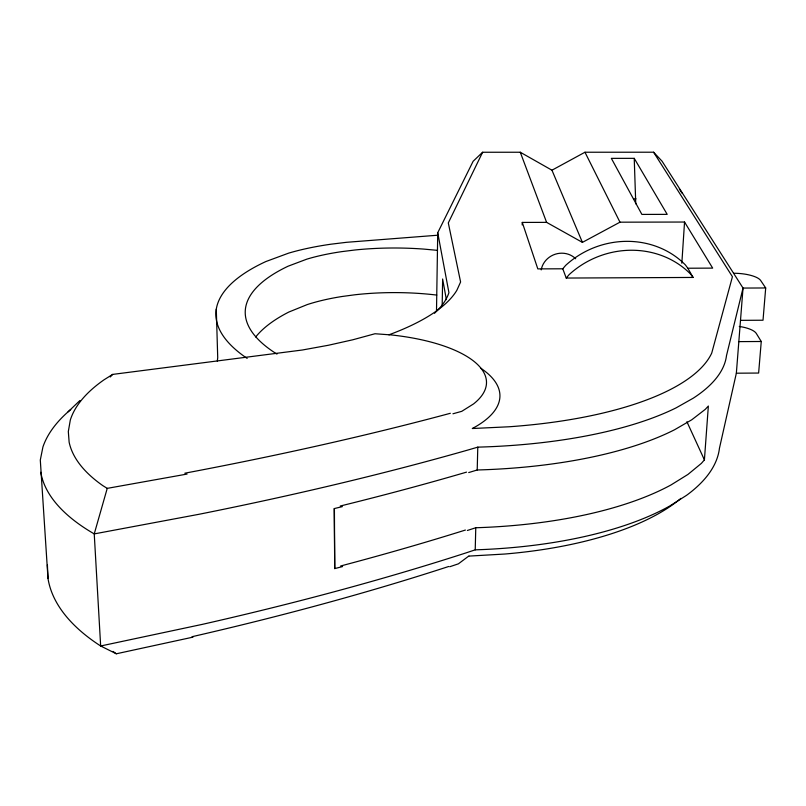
<?xml version="1.0" encoding="UTF-8"?>
<svg xmlns="http://www.w3.org/2000/svg" width="806" height="806" viewBox="0 0 806 806"><rect width="100%" height="100%" fill="white"/><g stroke="black" fill="none" stroke-linecap="round" stroke-linejoin="round"><path stroke-width="1.21" d="M436.499 310.995L437.729 232.743L473.132 161.281L482.613 152.253L520.283 152.243L551.959 170.207L582.416 242.374L619.965 222.184L684.546 222.033L712.675 268.116L687.82 268.227L685.412 264.952A84.751 78.142 -22.3 0 0 565.641 265.406L562.779 268.791L537.814 268.892L522.278 222.426L546.599 222.365L582.416 242.374M442.192 305.373L442.635 278.987L446.373 299.63M70.747 409.529A295.923 122.109 -0.5 0 0 42.93 446.967L40.3 460.035L47.987 578.345A289.374 134.481 -0.7 0 0 100.659 645.989L202.457 624.338A1350.987 366.256 -5.2 0 0 466.855 552.624L475.218 549.843L475.772 527.749A277.989 108.991 1 0 0 671.055 484.92L687.951 474.432L701.401 463.359L704.414 459.883L708.353 406.043L705.321 409.317L691.77 419.775L674.723 429.669A281.012 102.876 1 0 1 477.212 469.989L468.709 472.568M477.212 469.989L477.787 447.139L469.243 449.647A1376.174 328.989 -4.5 0 1 198.659 514.349L94.242 533.904A295.923 122.109 -0.5 0 1 40.784 472.245M522.197 224.934L522.278 222.426M635.753 203.858L634.231 158.349L611.351 158.359L641.888 214.416L667.197 214.366L634.231 158.349M681.836 263.23L684.546 222.033M475.218 549.843A276.831 111.288 1 0 0 669.655 506.067L686.49 495.368A276.831 111.288 1 0 0 719.446 448.267L736.352 373.198L743.031 288.064L662.048 161.18L653.595 152.213L584.965 152.233L551.959 170.207M739.283 326.46A22.719 7.758 4.3 0 1 756.32 333.483L761.257 341.492L758.627 373.047L736.352 373.198M733.591 273.264A22.971 7.244 4 0 1 760.663 280.488L765.7 287.964L763.02 320.224L740.502 320.345M187.083 474.059L107.238 488.365L94.242 533.904L100.659 645.989L116.306 653.787L192.966 637.143M482.613 152.253L448.307 222.919L460.599 281.999L456.901 290.2A273.627 87.38 -1.6 0 1 388.905 334.822M566.235 278.05L569.137 274.624A85.98 79.099 -22.1 0 1 690.631 274.131L693.079 277.445L566.235 278.05L562.779 268.791M110.261 376.966L112.639 374.407L302.371 350.005L328.385 345.26L352.766 339.789L374.992 333.744L391.232 334.933A131.64 49.589 -0.1 0 1 473.495 403.957L461.757 411.332L452.932 413.79M68.067 411.846L79.905 400.522M468.87 555.989L458.392 563.837L449.758 566.739M112.639 374.407L104.045 379.797A268.005 106.775 -0.4 0 0 70.313 420.037L68.319 431.522L69.135 442.162A268.106 106.815 -0.4 0 0 102.896 485.686L107.238 488.365M467.369 530.479L475.772 527.749M334.178 508.526L334.742 568.593L342.58 566.568M342.359 506.631L334.409 508.536L334.742 568.593M437.537 235.231L346.57 242.304L330.913 244.208A160.868 53.327 0.5 0 0 288.578 253.155L265.869 261.547A272.619 93.305 1.5 0 0 247.16 358.408M469.152 556.09L504.899 554.024A263.723 107.43 1 0 0 680.889 498.38M738.83 341.623L761.257 341.492M765.7 287.964L743.031 288.064L726.488 355.668A282.221 100.418 1 0 1 693.281 398.164L676.174 407.826A282.221 100.418 1 0 1 477.777 447.139M633.607 198.85L636.025 198.85M437.457 250.354L423.926 249.104A132.567 43.897 0.5 0 0 354.972 249.991L341.925 251.613A132.567 43.897 0.5 0 0 306.824 259.149L288.145 266.182A243.15 83.058 1.5 0 0 276.952 354.106M113.042 651.409L116.306 653.787M679.317 188.916L681.957 193.067M653.595 152.213L732.422 276.73L711.738 353.058A270.413 94.544 1 0 1 508.969 426.777L472.296 428.52A145.14 55.634 -0.1 0 0 480.729 368.191M687.82 268.227L693.079 277.445M584.965 152.233L619.965 222.184M686.903 421.719L704.414 459.883M520.283 152.243L546.599 222.365M437.729 232.743L448.922 292.649A261.356 84.821 -1.7 0 1 434.484 313.262M47.403 564.895L47.987 578.345M216.29 309.111L217.721 357.713A269.869 98.987 1.5 0 0 217.368 361.31M448.71 566.487A1315.805 364.735 -5.4 0 1 192.03 636.71M450.342 413.287A1352.639 309.716 -4.3 0 1 184.806 473.203M466.553 472.125A1370.804 337.069 -4.7 0 1 340.243 506.027M255.693 336.979A240.651 88.106 1.5 0 1 288.81 312.053L307.308 304.557A131.277 46.607 0.4 0 1 342.087 296.497L355.013 294.764A131.277 46.607 0.4 0 1 436.761 295.077M465.405 530.046A1356.639 358.045 -5.1 0 1 340.666 565.983M541.199 269.899A20.17 18.891 -20.6 0 1 555.243 254.222A20.17 18.891 -20.6 0 1 575.675 258.756"/></g></svg>
